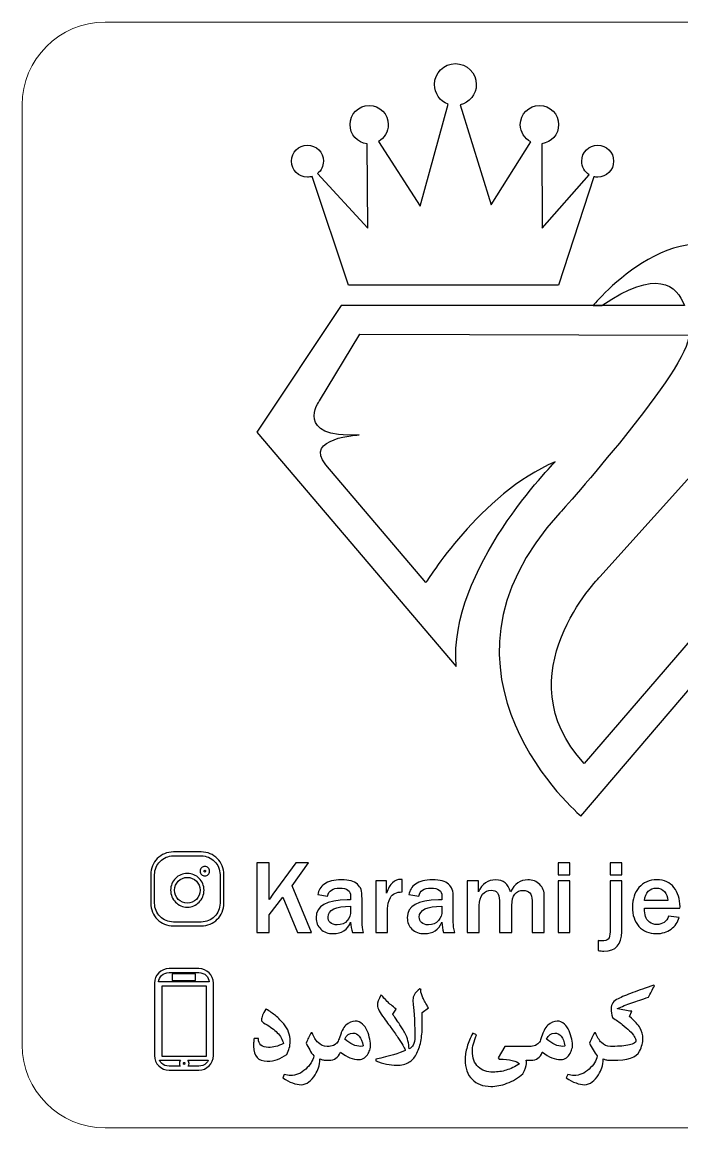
# Model space of a CAD drawing. Header units: millimetres. Extents: x -19.6 to 20.4, y -19.4 to 20.6.
# Drawn here: x -19.61 to 4.26, y -19.37 to 20.63 of the extents above; entities that cross this region are included whole.
import ezdxf

# ---------------------------------------------------------------- set-up
doc = ezdxf.new("R2010")
doc.units = ezdxf.units.MM
doc.header["$MEASUREMENT"] = 0
doc.layers.add('Layer 1', color=7, linetype='Continuous')

msp = doc.modelspace()

# ---------------------------------------------------------------- linework, layer by layer
at = {"layer": 'Layer 1', "color": 250, "lineweight": 18}
msp.add_open_spline([(-16.6135, 20.6308), (-16.6135, 20.6308), (17.3865, 20.6308), (17.3865, 20.6308), (19.0388, 20.6308), (20.3865, 19.2831), (20.3865, 17.6308), (20.3865, 17.6308), (20.3865, -16.3692), (20.3865, -16.3692), (20.3865, -18.0215), (19.0388, -19.3692), (17.3865, -19.3692), (17.3865, -19.3692), (-16.6135, -19.3692), (-16.6135, -19.3692), (-18.2658, -19.3692), (-19.6135, -18.0215), (-19.6135, -16.3692), (-19.6135, -16.3692), (-19.6135, 17.6308), (-19.6135, 17.6308), (-19.6135, 19.2831), (-18.2658, 20.6308), (-16.6135, 20.6308)], degree=3, knots=[0, 0, 0, 0, 0.125, 0.125, 0.125, 0.25, 0.25, 0.25, 0.375, 0.375, 0.375, 0.5, 0.5, 0.5, 0.625, 0.625, 0.625, 0.75, 0.75, 0.75, 0.875, 0.875, 0.875, 1, 1, 1, 1], dxfattribs=at)
at = {"layer": 'Layer 1', "color": 230}
for points, knots in [([(-7.7987, 11.1184), (-7.7987, 11.1184), (-0.1972, 11.1184), (-0.1972, 11.1184), (-0.1972, 11.1184), (1.0786, 15.0383), (1.0786, 15.0383), (1.1224, 15.0277), (1.1682, 15.0219), (1.2153, 15.0219), (1.5343, 15.0219), (1.7932, 15.2804), (1.7932, 15.5998), (1.7932, 15.9188), (1.5343, 16.1775), (1.2153, 16.1775), (0.8961, 16.1775), (0.6372, 15.9188), (0.6372, 15.5998), (0.6372, 15.3929), (0.746, 15.2114), (0.9094, 15.1094), (0.9094, 15.1094), (-0.7878, 13.1729), (-0.7878, 13.1729), (-0.7878, 13.1729), (-0.8088, 16.2337), (-0.8088, 16.2337), (-0.4644, 16.2743), (-0.1972, 16.567), (-0.1972, 16.9222), (-0.1972, 17.3051), (-0.5077, 17.6157), (-0.8907, 17.6157), (-1.2736, 17.6157), (-1.584, 17.3051), (-1.584, 16.9222), (-1.584, 16.6516), (-1.4288, 16.4172), (-1.2026, 16.303), (-1.2026, 16.303), (-2.6368, 14.0203), (-2.6368, 14.0203), (-2.6368, 14.0203), (-3.7637, 17.6348), (-3.7637, 17.6348), (-3.4271, 17.7119), (-3.1762, 18.0134), (-3.1762, 18.3732), (-3.1762, 18.7915), (-3.5152, 19.1308), (-3.9338, 19.1308), (-4.3521, 19.1308), (-4.6914, 18.7915), (-4.6914, 18.3732), (-4.6914, 18.0469), (-4.485, 17.7689), (-4.1958, 17.6622), (-4.1958, 17.6622), (-5.2049, 13.969), (-5.2049, 13.969), (-5.2049, 13.969), (-6.7211, 16.3139), (-6.7211, 16.3139), (-6.5063, 16.4317), (-6.3606, 16.6599), (-6.3606, 16.9222), (-6.3606, 17.3051), (-6.671, 17.6157), (-7.0539, 17.6157), (-7.4369, 17.6157), (-7.7474, 17.3051), (-7.7474, 16.9222), (-7.7474, 16.5637), (-7.4753, 16.2687), (-7.1262, 16.2326), (-7.1262, 16.2326), (-7.1053, 13.1729), (-7.1053, 13.1729), (-7.1053, 13.1729), (-8.918, 15.1561), (-8.918, 15.1561), (-8.7913, 15.2621), (-8.7105, 15.4214), (-8.7105, 15.5998), (-8.7105, 15.9188), (-8.9691, 16.1775), (-9.2883, 16.1775), (-9.6073, 16.1775), (-9.8662, 15.9188), (-9.8662, 15.5998), (-9.8662, 15.2804), (-9.6073, 15.0219), (-9.2883, 15.0219), (-9.2284, 15.0219), (-9.1705, 15.0311), (-9.1162, 15.048), (-9.1162, 15.048), (-7.7987, 11.1184), (-7.7987, 11.1184)], [0, 0, 0, 0, 0.030303, 0.030303, 0.030303, 0.0606061, 0.0606061, 0.0606061, 0.0909091, 0.0909091, 0.0909091, 0.1212121, 0.1212121, 0.1212121, 0.1515152, 0.1515152, 0.1515152, 0.1818182, 0.1818182, 0.1818182, 0.2121212, 0.2121212, 0.2121212, 0.2424242, 0.2424242, 0.2424242, 0.2727273, 0.2727273, 0.2727273, 0.3030303, 0.3030303, 0.3030303, 0.3333333, 0.3333333, 0.3333333, 0.3636364, 0.3636364, 0.3636364, 0.3939394, 0.3939394, 0.3939394, 0.4242424, 0.4242424, 0.4242424, 0.4545455, 0.4545455, 0.4545455, 0.4848485, 0.4848485, 0.4848485, 0.5151515, 0.5151515, 0.5151515, 0.5454545, 0.5454545, 0.5454545, 0.5757576, 0.5757576, 0.5757576, 0.6060606, 0.6060606, 0.6060606, 0.6363636, 0.6363636, 0.6363636, 0.6666667, 0.6666667, 0.6666667, 0.6969697, 0.6969697, 0.6969697, 0.7272727, 0.7272727, 0.7272727, 0.7575758, 0.7575758, 0.7575758, 0.7878788, 0.7878788, 0.7878788, 0.8181818, 0.8181818, 0.8181818, 0.8484848, 0.8484848, 0.8484848, 0.8787879, 0.8787879, 0.8787879, 0.9090909, 0.9090909, 0.9090909, 0.9393939, 0.9393939, 0.9393939, 0.969697, 0.969697, 0.969697, 1, 1, 1, 1]), ([(7.436, 10.3786), (7.436, 10.3786), (9.429, 10.3786), (9.429, 10.3786), (9.429, 10.3786), (12.3449, 5.6576), (12.3449, 5.6576), (12.3449, 5.6576), (0.6115, -8.0888), (0.6115, -8.0888), (0.6115, -8.0888), (-5.498, -2.9515), (-0.152, 2.8807), (-0.152, 2.8807), (4.6216, 8.2001), (4.5037, 9.3086), (4.5037, 9.3086), (-7.3878, 9.3466), (-7.3878, 9.3466), (-7.3878, 9.3466), (-8.8516, 6.9325), (-8.8516, 6.9325), (-8.8516, 6.9325), (-9.8278, 5.5715), (-7.4138, 5.6996), (-7.4138, 5.6996), (-9.4422, 5.5969), (-8.6208, 4.621), (-8.6208, 4.621), (-4.9995, 0.3582), (-4.9995, 0.3582), (-4.9995, 0.3582), (-3.0103, 3.5946), (-0.3255, 4.7237), (-0.3255, 4.7237), (-4.2154, 0.7922), (-3.9012, -2.6736), (-3.9012, -2.6736), (-11.1215, 5.7966), (-11.1215, 5.7966), (-11.1215, 5.7966), (-8.0669, 10.3786), (-8.0669, 10.3786), (-8.0669, 10.3786), (4.352, 10.3786), (4.352, 10.3786), (4.0859, 11.1121), (3.3553, 11.7441), (1.3694, 10.3786), (1.3694, 10.3786), (1.0484, 10.3786), (1.0484, 10.3786), (1.0484, 10.3786), (4.4511, 14.4465), (6.8395, 11.5368), (6.8395, 11.5368), (7.2505, 11.1517), (7.436, 10.3786)], [0, 0, 0, 0, 0.0526316, 0.0526316, 0.0526316, 0.1052632, 0.1052632, 0.1052632, 0.1578947, 0.1578947, 0.1578947, 0.2105263, 0.2105263, 0.2105263, 0.2631579, 0.2631579, 0.2631579, 0.3157895, 0.3157895, 0.3157895, 0.3684211, 0.3684211, 0.3684211, 0.4210526, 0.4210526, 0.4210526, 0.4736842, 0.4736842, 0.4736842, 0.5263158, 0.5263158, 0.5263158, 0.5789474, 0.5789474, 0.5789474, 0.6315789, 0.6315789, 0.6315789, 0.6842105, 0.6842105, 0.6842105, 0.7368421, 0.7368421, 0.7368421, 0.7894737, 0.7894737, 0.7894737, 0.8421053, 0.8421053, 0.8421053, 0.8947368, 0.8947368, 0.8947368, 0.9473684, 0.9473684, 0.9473684, 1, 1, 1, 1]), ([(7.5128, 9.299), (7.4268, 8.2286), (6.8722, 6.773), (5.2216, 4.9294), (5.2216, 4.9294), (1.2921, 0.5634), (1.2921, 0.5634), (1.2921, 0.5634), (-2.2259, -2.9803), (0.7274, -6.1904), (0.7274, -6.1904), (9.6644, 4.1844), (9.6644, 4.1844), (9.6644, 4.1844), (11.3402, 5.4765), (8.6885, 5.6996), (8.6885, 5.6996), (11.359, 5.3657), (10.178, 6.9837), (10.178, 6.9837), (8.7909, 9.295), (8.7909, 9.295), (8.7909, 9.295), (7.5128, 9.299), (7.5128, 9.299)], [0, 0, 0, 0, 0.125, 0.125, 0.125, 0.25, 0.25, 0.25, 0.375, 0.375, 0.375, 0.5, 0.5, 0.5, 0.625, 0.625, 0.625, 0.75, 0.75, 0.75, 0.875, 0.875, 0.875, 1, 1, 1, 1]), ([(-13.1307, -12.0646), (-13.1307, -12.0646), (-14.1391, -12.0646), (-14.1391, -12.0646), (-14.3659, -12.0646), (-14.5716, -11.9724), (-14.7201, -11.8239), (-14.8687, -11.6753), (-14.9609, -11.4696), (-14.9609, -11.2428), (-14.9609, -11.2428), (-14.9609, -10.2073), (-14.9609, -10.2073), (-14.9609, -9.9803), (-14.8688, -9.7747), (-14.7202, -9.6261), (-14.5716, -9.4776), (-14.3659, -9.3855), (-14.1391, -9.3855), (-14.1391, -9.3855), (-13.1307, -9.3855), (-13.1307, -9.3855), (-12.9039, -9.3855), (-12.6983, -9.4775), (-12.5495, -9.6262), (-12.4009, -9.7748), (-12.3089, -9.9803), (-12.3089, -10.2073), (-12.3089, -10.2073), (-12.3089, -11.2428), (-12.3089, -11.2428), (-12.3089, -11.4696), (-12.401, -11.6753), (-12.5496, -11.8239), (-12.6987, -11.9724), (-12.904, -12.0646), (-13.1307, -12.0646)], [0, 0, 0, 0, 0.0833333, 0.0833333, 0.0833333, 0.1666667, 0.1666667, 0.1666667, 0.25, 0.25, 0.25, 0.3333333, 0.3333333, 0.3333333, 0.4166667, 0.4166667, 0.4166667, 0.5, 0.5, 0.5, 0.5833333, 0.5833333, 0.5833333, 0.6666667, 0.6666667, 0.6666667, 0.75, 0.75, 0.75, 0.8333333, 0.8333333, 0.8333333, 0.9166667, 0.9166667, 0.9166667, 1, 1, 1, 1]), ([(-14.1391, -11.9219), (-14.1391, -11.9219), (-13.1307, -11.9219), (-13.1307, -11.9219), (-12.9432, -11.9219), (-12.7733, -11.8459), (-12.6504, -11.7231), (-12.5277, -11.6001), (-12.4516, -11.4302), (-12.4516, -11.2428), (-12.4516, -11.2428), (-12.4516, -10.2073), (-12.4516, -10.2073), (-12.4516, -10.0198), (-12.5277, -9.8499), (-12.6505, -9.7272), (-12.7734, -9.6042), (-12.9433, -9.5282), (-13.1307, -9.5282), (-13.1307, -9.5282), (-14.1391, -9.5282), (-14.1391, -9.5282), (-14.3266, -9.5282), (-14.4965, -9.6043), (-14.6193, -9.7271), (-14.7421, -9.8499), (-14.8182, -10.0198), (-14.8182, -10.2073), (-14.8182, -10.2073), (-14.8182, -11.2428), (-14.8182, -11.2428), (-14.8182, -11.4302), (-14.7421, -11.6001), (-14.6192, -11.7229), (-14.4963, -11.8458), (-14.3265, -11.9219), (-14.1391, -11.9219)], [0, 0, 0, 0, 0.0833333, 0.0833333, 0.0833333, 0.1666667, 0.1666667, 0.1666667, 0.25, 0.25, 0.25, 0.3333333, 0.3333333, 0.3333333, 0.4166667, 0.4166667, 0.4166667, 0.5, 0.5, 0.5, 0.5833333, 0.5833333, 0.5833333, 0.6666667, 0.6666667, 0.6666667, 0.75, 0.75, 0.75, 0.8333333, 0.8333333, 0.8333333, 0.9166667, 0.9166667, 0.9166667, 1, 1, 1, 1]), ([(-12.8268, -10.0827), (-12.8268, -10.1303), (-12.846, -10.1738), (-12.8772, -10.2053), (-12.9086, -10.2371), (-12.952, -10.2568), (-12.9997, -10.2568), (-13.0475, -10.2568), (-13.091, -10.237), (-13.1223, -10.2053), (-13.1534, -10.1738), (-13.1726, -10.1303), (-13.1726, -10.0827), (-13.1726, -10.0352), (-13.1532, -9.9917), (-13.122, -9.9602), (-13.0907, -9.9286), (-13.0474, -9.909), (-12.9997, -9.909), (-12.9521, -9.909), (-12.9087, -9.9286), (-12.8774, -9.9602), (-12.8463, -9.9917), (-12.8268, -10.0352), (-12.8268, -10.0827)], [0, 0, 0, 0, 0.125, 0.125, 0.125, 0.25, 0.25, 0.25, 0.375, 0.375, 0.375, 0.5, 0.5, 0.5, 0.625, 0.625, 0.625, 0.75, 0.75, 0.75, 0.875, 0.875, 0.875, 1, 1, 1, 1]), ([(-9.1379, -12.3039), (-9.1379, -12.3039), (-9.647, -12.3039), (-9.647, -12.3039), (-9.647, -12.3039), (-10.1798, -11.0182), (-10.1798, -11.0182), (-10.1798, -11.0182), (-10.6685, -11.6658), (-10.6685, -11.6658), (-10.6685, -11.6658), (-10.6685, -12.3039), (-10.6685, -12.3039), (-10.6685, -12.3039), (-11.1239, -12.3039), (-11.1239, -12.3039), (-11.1239, -12.3039), (-11.1239, -9.7786), (-11.1239, -9.7786), (-11.1239, -9.7786), (-10.6685, -9.7786), (-10.6685, -9.7786), (-10.6685, -9.7786), (-10.6685, -11.1051), (-10.6685, -11.1051), (-10.6105, -11.0149), (-10.5686, -10.9526), (-10.5428, -10.9183), (-10.5428, -10.9183), (-9.704, -9.7786), (-9.704, -9.7786), (-9.704, -9.7786), (-9.2442, -9.7786), (-9.2442, -9.7786), (-9.2442, -9.7786), (-9.8436, -10.6089), (-9.8436, -10.6089), (-9.8436, -10.6089), (-9.1379, -12.3039), (-9.1379, -12.3039)], [0, 0, 0, 0, 0.0769231, 0.0769231, 0.0769231, 0.1538462, 0.1538462, 0.1538462, 0.2307692, 0.2307692, 0.2307692, 0.3076923, 0.3076923, 0.3076923, 0.3846154, 0.3846154, 0.3846154, 0.4615385, 0.4615385, 0.4615385, 0.5384615, 0.5384615, 0.5384615, 0.6153846, 0.6153846, 0.6153846, 0.6923077, 0.6923077, 0.6923077, 0.7692308, 0.7692308, 0.7692308, 0.8461538, 0.8461538, 0.8461538, 0.9230769, 0.9230769, 0.9230769, 1, 1, 1, 1]), ([(0.2111, -10.2168), (0.2111, -10.2168), (-0.211, -10.2168), (-0.211, -10.2168), (-0.211, -10.2168), (-0.211, -9.7786), (-0.211, -9.7786), (-0.211, -9.7786), (0.2111, -9.7786), (0.2111, -9.7786), (0.2111, -9.7786), (0.2111, -10.2168), (0.2111, -10.2168)], [0, 0, 0, 0, 0.25, 0.25, 0.25, 0.5, 0.5, 0.5, 0.75, 0.75, 0.75, 1, 1, 1, 1]), ([(2.0855, -10.2168), (2.0855, -10.2168), (1.6633, -10.2168), (1.6633, -10.2168), (1.6633, -10.2168), (1.6633, -9.7786), (1.6633, -9.7786), (1.6633, -9.7786), (2.0855, -9.7786), (2.0855, -9.7786), (2.0855, -9.7786), (2.0855, -10.2168), (2.0855, -10.2168)], [0, 0, 0, 0, 0.25, 0.25, 0.25, 0.5, 0.5, 0.5, 0.75, 0.75, 0.75, 1, 1, 1, 1]), ([(-13.03, -10.7735), (-13.03, -10.9416), (-13.0976, -11.094), (-13.2067, -11.2045), (-13.3164, -11.3153), (-13.4676, -11.3838), (-13.6343, -11.3838), (-13.801, -11.3838), (-13.9521, -11.3153), (-14.0617, -11.2047), (-14.1711, -11.094), (-14.2387, -10.9415), (-14.2387, -10.7735), (-14.2387, -10.6053), (-14.1709, -10.4529), (-14.0617, -10.3425), (-13.9524, -10.232), (-13.8011, -10.1635), (-13.6343, -10.1635), (-13.4676, -10.1635), (-13.3163, -10.2318), (-13.2069, -10.3424), (-13.0976, -10.4528), (-13.03, -10.6053), (-13.03, -10.7735)], [0, 0, 0, 0, 0.125, 0.125, 0.125, 0.25, 0.25, 0.25, 0.375, 0.375, 0.375, 0.5, 0.5, 0.5, 0.625, 0.625, 0.625, 0.75, 0.75, 0.75, 0.875, 0.875, 0.875, 1, 1, 1, 1]), ([(-13.308, -11.1046), (-13.2243, -11.02), (-13.1726, -10.9029), (-13.1726, -10.7735), (-13.1726, -10.6441), (-13.2244, -10.527), (-13.3079, -10.4427), (-13.3913, -10.3584), (-13.5069, -10.3061), (-13.6343, -10.3061), (-13.7617, -10.3061), (-13.8773, -10.3584), (-13.9608, -10.4428), (-14.0443, -10.5271), (-14.096, -10.6442), (-14.096, -10.7735), (-14.096, -10.9029), (-14.0442, -11.02), (-13.9607, -11.1044), (-13.8772, -11.1889), (-13.7617, -11.2412), (-13.6343, -11.2412), (-13.5069, -11.2412), (-13.3914, -11.1889), (-13.308, -11.1046)], [0, 0, 0, 0, 0.125, 0.125, 0.125, 0.25, 0.25, 0.25, 0.375, 0.375, 0.375, 0.5, 0.5, 0.5, 0.625, 0.625, 0.625, 0.75, 0.75, 0.75, 0.875, 0.875, 0.875, 1, 1, 1, 1]), ([(-12.9785, -10.1054), (-12.9729, -10.0997), (-12.9695, -10.0917), (-12.9695, -10.0827), (-12.9695, -10.0739), (-12.973, -10.0659), (-12.9784, -10.0605), (-12.9837, -10.0552), (-12.9914, -10.0517), (-12.9997, -10.0517), (-13.008, -10.0517), (-13.0157, -10.0551), (-13.0211, -10.0605), (-13.0264, -10.0659), (-13.03, -10.0739), (-13.03, -10.0827), (-13.03, -10.0917), (-13.0265, -10.0997), (-13.0211, -10.1052), (-13.0156, -10.1108), (-13.008, -10.1141), (-12.9997, -10.1141), (-12.9914, -10.1141), (-12.9838, -10.1107), (-12.9785, -10.1054)], [0, 0, 0, 0, 0.125, 0.125, 0.125, 0.25, 0.25, 0.25, 0.375, 0.375, 0.375, 0.5, 0.5, 0.5, 0.625, 0.625, 0.625, 0.75, 0.75, 0.75, 0.875, 0.875, 0.875, 1, 1, 1, 1]), ([(-7.2579, -12.3039), (-7.2579, -12.3039), (-7.6596, -12.3039), (-7.6596, -12.3039), (-7.695, -12.1911), (-7.7166, -12.0655), (-7.7241, -11.9268), (-7.8368, -12.204), (-8.0474, -12.3426), (-8.3567, -12.3426), (-8.5426, -12.3426), (-8.6929, -12.2877), (-8.8057, -12.1793), (-8.9185, -12.0698), (-8.9743, -11.9322), (-8.9743, -11.7668), (-8.9743, -11.3382), (-8.5973, -11.1234), (-7.8444, -11.1234), (-7.8143, -11.1234), (-7.7745, -11.1244), (-7.7241, -11.1256), (-7.7241, -11.1256), (-7.7241, -10.9848), (-7.7241, -10.9848), (-7.7241, -10.7904), (-7.8562, -10.6937), (-8.1194, -10.6937), (-8.376, -10.6937), (-8.5221, -10.7904), (-8.5565, -10.9848), (-8.5565, -10.9848), (-8.9153, -10.9311), (-8.9153, -10.9311), (-8.8959, -10.7754), (-8.8164, -10.6476), (-8.6757, -10.5477), (-8.535, -10.4467), (-8.331, -10.3962), (-8.0645, -10.3962), (-7.9195, -10.3962), (-7.8025, -10.4081), (-7.7111, -10.4327), (-7.6198, -10.4563), (-7.5425, -10.4972), (-7.4802, -10.5541), (-7.4169, -10.6111), (-7.3738, -10.6734), (-7.3492, -10.7411), (-7.3244, -10.8087), (-7.3126, -10.9226), (-7.3126, -11.0826), (-7.3126, -11.0826), (-7.3126, -11.9268), (-7.3126, -11.9268), (-7.3126, -12.0482), (-7.2944, -12.1739), (-7.2579, -12.3039)], [0, 0, 0, 0, 0.0526316, 0.0526316, 0.0526316, 0.1052632, 0.1052632, 0.1052632, 0.1578947, 0.1578947, 0.1578947, 0.2105263, 0.2105263, 0.2105263, 0.2631579, 0.2631579, 0.2631579, 0.3157895, 0.3157895, 0.3157895, 0.3684211, 0.3684211, 0.3684211, 0.4210526, 0.4210526, 0.4210526, 0.4736842, 0.4736842, 0.4736842, 0.5263158, 0.5263158, 0.5263158, 0.5789474, 0.5789474, 0.5789474, 0.6315789, 0.6315789, 0.6315789, 0.6842105, 0.6842105, 0.6842105, 0.7368421, 0.7368421, 0.7368421, 0.7894737, 0.7894737, 0.7894737, 0.8421053, 0.8421053, 0.8421053, 0.8947368, 0.8947368, 0.8947368, 0.9473684, 0.9473684, 0.9473684, 1, 1, 1, 1]), ([(-6.3875, -12.3039), (-6.3875, -12.3039), (-6.8097, -12.3039), (-6.8097, -12.3039), (-6.8097, -12.3039), (-6.8097, -10.4349), (-6.8097, -10.4349), (-6.8097, -10.4349), (-6.4284, -10.4349), (-6.4284, -10.4349), (-6.4284, -10.4349), (-6.4284, -10.8807), (-6.4284, -10.8807), (-6.3736, -10.7067), (-6.2995, -10.5799), (-6.205, -10.5004), (-6.1094, -10.4199), (-6.0127, -10.3801), (-5.9128, -10.3801), (-5.8988, -10.3801), (-5.8805, -10.3801), (-5.8569, -10.3812), (-5.8569, -10.3812), (-5.8569, -10.8345), (-5.8569, -10.8345), (-6.0718, -10.8345), (-6.2136, -10.9032), (-6.2834, -11.0407), (-6.3532, -11.1771), (-6.3875, -11.3103), (-6.3875, -11.4381), (-6.3875, -11.4381), (-6.3875, -12.3039), (-6.3875, -12.3039)], [0, 0, 0, 0, 0.0909091, 0.0909091, 0.0909091, 0.1818182, 0.1818182, 0.1818182, 0.2727273, 0.2727273, 0.2727273, 0.3636364, 0.3636364, 0.3636364, 0.4545455, 0.4545455, 0.4545455, 0.5454545, 0.5454545, 0.5454545, 0.6363636, 0.6363636, 0.6363636, 0.7272727, 0.7272727, 0.7272727, 0.8181818, 0.8181818, 0.8181818, 0.9090909, 0.9090909, 0.9090909, 1, 1, 1, 1]), ([(-3.9565, -12.3039), (-3.9565, -12.3039), (-4.3583, -12.3039), (-4.3583, -12.3039), (-4.3937, -12.1911), (-4.4152, -12.0655), (-4.4227, -11.9268), (-4.5355, -12.204), (-4.7461, -12.3426), (-5.0554, -12.3426), (-5.2412, -12.3426), (-5.3916, -12.2877), (-5.5044, -12.1793), (-5.6172, -12.0698), (-5.673, -11.9322), (-5.673, -11.7668), (-5.673, -11.3382), (-5.296, -11.1234), (-4.543, -11.1234), (-4.5129, -11.1234), (-4.4732, -11.1244), (-4.4227, -11.1256), (-4.4227, -11.1256), (-4.4227, -10.9848), (-4.4227, -10.9848), (-4.4227, -10.7904), (-4.5548, -10.6937), (-4.818, -10.6937), (-5.0747, -10.6937), (-5.2208, -10.7904), (-5.2551, -10.9848), (-5.2551, -10.9848), (-5.614, -10.9311), (-5.614, -10.9311), (-5.5946, -10.7754), (-5.5151, -10.6476), (-5.3744, -10.5477), (-5.2337, -10.4467), (-5.0296, -10.3962), (-4.7632, -10.3962), (-4.6182, -10.3962), (-4.5011, -10.4081), (-4.4098, -10.4327), (-4.3185, -10.4563), (-4.2412, -10.4972), (-4.1789, -10.5541), (-4.1155, -10.6111), (-4.0725, -10.6734), (-4.0479, -10.7411), (-4.0231, -10.8087), (-4.0113, -10.9226), (-4.0113, -11.0826), (-4.0113, -11.0826), (-4.0113, -11.9268), (-4.0113, -11.9268), (-4.0113, -12.0482), (-3.9931, -12.1739), (-3.9565, -12.3039)], [0, 0, 0, 0, 0.0526316, 0.0526316, 0.0526316, 0.1052632, 0.1052632, 0.1052632, 0.1578947, 0.1578947, 0.1578947, 0.2105263, 0.2105263, 0.2105263, 0.2631579, 0.2631579, 0.2631579, 0.3157895, 0.3157895, 0.3157895, 0.3684211, 0.3684211, 0.3684211, 0.4210526, 0.4210526, 0.4210526, 0.4736842, 0.4736842, 0.4736842, 0.5263158, 0.5263158, 0.5263158, 0.5789474, 0.5789474, 0.5789474, 0.6315789, 0.6315789, 0.6315789, 0.6842105, 0.6842105, 0.6842105, 0.7368421, 0.7368421, 0.7368421, 0.7894737, 0.7894737, 0.7894737, 0.8421053, 0.8421053, 0.8421053, 0.8947368, 0.8947368, 0.8947368, 0.9473684, 0.9473684, 0.9473684, 1, 1, 1, 1]), ([(-0.7159, -12.3039), (-0.7159, -12.3039), (-1.1584, -12.3039), (-1.1584, -12.3039), (-1.1584, -12.3039), (-1.1584, -11.1406), (-1.1584, -11.1406), (-1.1584, -10.8989), (-1.2658, -10.7775), (-1.4806, -10.7775), (-1.6053, -10.7775), (-1.7052, -10.8237), (-1.7793, -10.915), (-1.8534, -11.0064), (-1.891, -11.1417), (-1.891, -11.3232), (-1.891, -11.3232), (-1.891, -12.3039), (-1.891, -12.3039), (-1.891, -12.3039), (-2.3389, -12.3039), (-2.3389, -12.3039), (-2.3389, -12.3039), (-2.3389, -11.1406), (-2.3389, -11.1406), (-2.3389, -10.8947), (-2.4399, -10.7722), (-2.6407, -10.7722), (-2.7621, -10.7722), (-2.8652, -10.8216), (-2.949, -10.9204), (-3.0317, -11.0182), (-3.0736, -11.1524), (-3.0736, -11.3232), (-3.0736, -11.3232), (-3.0736, -12.3039), (-3.0736, -12.3039), (-3.0736, -12.3039), (-3.5086, -12.3039), (-3.5086, -12.3039), (-3.5086, -12.3039), (-3.5086, -10.4349), (-3.5086, -10.4349), (-3.5086, -10.4349), (-3.0994, -10.4349), (-3.0994, -10.4349), (-3.0994, -10.4349), (-3.0994, -10.8334), (-3.0994, -10.8334), (-2.9662, -10.5423), (-2.7589, -10.3962), (-2.4763, -10.3962), (-2.2004, -10.3962), (-2.022, -10.5423), (-1.9393, -10.8334), (-1.7889, -10.5423), (-1.5816, -10.3962), (-1.3163, -10.3962), (-1.1358, -10.3962), (-0.9909, -10.4521), (-0.8813, -10.5649), (-0.7706, -10.6776), (-0.7159, -10.8162), (-0.7159, -10.9827), (-0.7159, -10.9827), (-0.7159, -12.3039), (-0.7159, -12.3039)], [0, 0, 0, 0, 0.0454545, 0.0454545, 0.0454545, 0.0909091, 0.0909091, 0.0909091, 0.1363636, 0.1363636, 0.1363636, 0.1818182, 0.1818182, 0.1818182, 0.2272727, 0.2272727, 0.2272727, 0.2727273, 0.2727273, 0.2727273, 0.3181818, 0.3181818, 0.3181818, 0.3636364, 0.3636364, 0.3636364, 0.4090909, 0.4090909, 0.4090909, 0.4545455, 0.4545455, 0.4545455, 0.5, 0.5, 0.5, 0.5454545, 0.5454545, 0.5454545, 0.5909091, 0.5909091, 0.5909091, 0.6363636, 0.6363636, 0.6363636, 0.6818182, 0.6818182, 0.6818182, 0.7272727, 0.7272727, 0.7272727, 0.7727273, 0.7727273, 0.7727273, 0.8181818, 0.8181818, 0.8181818, 0.8636364, 0.8636364, 0.8636364, 0.9090909, 0.9090909, 0.9090909, 0.9545455, 0.9545455, 0.9545455, 1, 1, 1, 1]), ([(3.7804, -11.7077), (3.7804, -11.7077), (4.1618, -11.7604), (4.1618, -11.7604), (4.1124, -11.929), (4.0157, -12.0686), (3.8728, -12.1782), (3.73, -12.2877), (3.5506, -12.3426), (3.3347, -12.3426), (3.0758, -12.3426), (2.8664, -12.2555), (2.7085, -12.0816), (2.5506, -11.9075), (2.4722, -11.6723), (2.4722, -11.3748), (2.4722, -11.0923), (2.5516, -10.8591), (2.7106, -10.6744), (2.8696, -10.4886), (3.0855, -10.3962), (3.3583, -10.3962), (3.6247, -10.3962), (3.831, -10.4876), (3.9759, -10.6701), (4.122, -10.8528), (4.195, -11.0869), (4.195, -11.3737), (4.195, -11.3737), (4.1929, -11.421), (4.1929, -11.421), (4.1929, -11.421), (2.9104, -11.421), (2.9104, -11.421), (2.9104, -11.5488), (2.9222, -11.6508), (2.9459, -11.727), (2.9705, -11.8033), (3.0178, -11.87), (3.0898, -11.9268), (3.1617, -11.9838), (3.2509, -12.0118), (3.3583, -12.0118), (3.5667, -12.0118), (3.7074, -11.9107), (3.7804, -11.7077)], [0, 0, 0, 0, 0.0666667, 0.0666667, 0.0666667, 0.1333333, 0.1333333, 0.1333333, 0.2, 0.2, 0.2, 0.2666667, 0.2666667, 0.2666667, 0.3333333, 0.3333333, 0.3333333, 0.4, 0.4, 0.4, 0.4666667, 0.4666667, 0.4666667, 0.5333333, 0.5333333, 0.5333333, 0.6, 0.6, 0.6, 0.6666667, 0.6666667, 0.6666667, 0.7333333, 0.7333333, 0.7333333, 0.8, 0.8, 0.8, 0.8666667, 0.8666667, 0.8666667, 0.9333333, 0.9333333, 0.9333333, 1, 1, 1, 1]), ([(0.2111, -12.3039), (0.2111, -12.3039), (-0.211, -12.3039), (-0.211, -12.3039), (-0.211, -12.3039), (-0.211, -10.4349), (-0.211, -10.4349), (-0.211, -10.4349), (0.2111, -10.4349), (0.2111, -10.4349), (0.2111, -10.4349), (0.2111, -12.3039), (0.2111, -12.3039)], [0, 0, 0, 0, 0.25, 0.25, 0.25, 0.5, 0.5, 0.5, 0.75, 0.75, 0.75, 1, 1, 1, 1]), ([(2.0855, -10.4349), (2.0855, -10.4349), (2.0855, -12.2738), (2.0855, -12.2738), (2.0855, -12.7411), (1.8717, -12.9741), (1.4432, -12.9741), (1.3776, -12.9741), (1.3057, -12.9666), (1.2272, -12.9516), (1.2272, -12.9516), (1.2272, -12.5939), (1.2272, -12.5939), (1.2799, -12.6004), (1.325, -12.6036), (1.3615, -12.6036), (1.4786, -12.6036), (1.558, -12.581), (1.5999, -12.5369), (1.6418, -12.4929), (1.6633, -12.4049), (1.6633, -12.2738), (1.6633, -12.2738), (1.6633, -10.4349), (1.6633, -10.4349), (1.6633, -10.4349), (2.0855, -10.4349), (2.0855, -10.4349)], [0, 0, 0, 0, 0.1111111, 0.1111111, 0.1111111, 0.2222222, 0.2222222, 0.2222222, 0.3333333, 0.3333333, 0.3333333, 0.4444444, 0.4444444, 0.4444444, 0.5555556, 0.5555556, 0.5555556, 0.6666667, 0.6666667, 0.6666667, 0.7777778, 0.7777778, 0.7777778, 0.8888889, 0.8888889, 0.8888889, 1, 1, 1, 1]), ([(3.7547, -11.1492), (3.7536, -11.0149), (3.7128, -10.9053), (3.6333, -10.8205), (3.5538, -10.7356), (3.455, -10.6927), (3.3379, -10.6927), (3.2219, -10.6927), (3.1253, -10.7324), (3.0468, -10.8119), (2.9695, -10.8914), (2.9243, -11.0042), (2.9104, -11.1492), (2.9104, -11.1492), (3.7547, -11.1492), (3.7547, -11.1492)], [0, 0, 0, 0, 0.2, 0.2, 0.2, 0.4, 0.4, 0.4, 0.6, 0.6, 0.6, 0.8, 0.8, 0.8, 1, 1, 1, 1]), ([(-7.7241, -11.3533), (-8.2686, -11.3533), (-8.5414, -11.4833), (-8.5414, -11.7432), (-8.5414, -11.8216), (-8.5146, -11.8882), (-8.4598, -11.943), (-8.405, -11.9978), (-8.3213, -12.0246), (-8.2106, -12.0246), (-8.0506, -12.0246), (-7.9292, -11.9741), (-7.8476, -11.8721), (-7.7648, -11.7701), (-7.7241, -11.6551), (-7.7241, -11.5252), (-7.7241, -11.5252), (-7.7241, -11.3533), (-7.7241, -11.3533)], [0, 0, 0, 0, 0.1666667, 0.1666667, 0.1666667, 0.3333333, 0.3333333, 0.3333333, 0.5, 0.5, 0.5, 0.6666667, 0.6666667, 0.6666667, 0.8333333, 0.8333333, 0.8333333, 1, 1, 1, 1]), ([(-4.4227, -11.3533), (-4.9673, -11.3533), (-5.2401, -11.4833), (-5.2401, -11.7432), (-5.2401, -11.8216), (-5.2132, -11.8882), (-5.1585, -11.943), (-5.1037, -11.9978), (-5.0199, -12.0246), (-4.9093, -12.0246), (-4.7493, -12.0246), (-4.6279, -11.9741), (-4.5463, -11.8721), (-4.4635, -11.7701), (-4.4227, -11.6551), (-4.4227, -11.5252), (-4.4227, -11.5252), (-4.4227, -11.3533), (-4.4227, -11.3533)], [0, 0, 0, 0, 0.1666667, 0.1666667, 0.1666667, 0.3333333, 0.3333333, 0.3333333, 0.5, 0.5, 0.5, 0.6666667, 0.6666667, 0.6666667, 0.8333333, 0.8333333, 0.8333333, 1, 1, 1, 1]), ([(-13.2209, -17.281), (-13.2209, -17.281), (-14.297, -17.281), (-14.297, -17.281), (-14.4427, -17.281), (-14.5749, -17.2218), (-14.6706, -17.1261), (-14.7663, -17.0307), (-14.8255, -16.8984), (-14.8255, -16.7525), (-14.8255, -16.7525), (-14.8255, -14.1343), (-14.8255, -14.1343), (-14.8255, -13.9885), (-14.7663, -13.8563), (-14.6707, -13.7607), (-14.5751, -13.6647), (-14.443, -13.6055), (-14.297, -13.6055), (-14.297, -13.6055), (-13.2209, -13.6055), (-13.2209, -13.6055), (-13.0749, -13.6055), (-12.9429, -13.6647), (-12.8472, -13.7603), (-12.7516, -13.8563), (-12.6925, -13.9885), (-12.6925, -14.1343), (-12.6925, -14.1343), (-12.6925, -16.7525), (-12.6925, -16.7525), (-12.6925, -16.8984), (-12.7516, -17.0307), (-12.8472, -17.1263), (-12.9431, -17.2218), (-13.0753, -17.281), (-13.2209, -17.281)], [0, 0, 0, 0, 0.0833333, 0.0833333, 0.0833333, 0.1666667, 0.1666667, 0.1666667, 0.25, 0.25, 0.25, 0.3333333, 0.3333333, 0.3333333, 0.4166667, 0.4166667, 0.4166667, 0.5, 0.5, 0.5, 0.5833333, 0.5833333, 0.5833333, 0.6666667, 0.6666667, 0.6666667, 0.75, 0.75, 0.75, 0.8333333, 0.8333333, 0.8333333, 0.9166667, 0.9166667, 0.9166667, 1, 1, 1, 1]), ([(-14.5699, -13.8612), (-14.6289, -13.9202), (-14.6689, -13.9987), (-14.6798, -14.0861), (-14.6798, -14.0861), (-12.8382, -14.0861), (-12.8382, -14.0861), (-12.849, -13.9987), (-12.8891, -13.9202), (-12.948, -13.8611), (-13.018, -13.7915), (-13.1145, -13.7482), (-13.2209, -13.7482), (-13.2209, -13.7482), (-14.297, -13.7482), (-14.297, -13.7482), (-14.4035, -13.7482), (-14.5, -13.7915), (-14.5699, -13.8612)], [0, 0, 0, 0, 0.1666667, 0.1666667, 0.1666667, 0.3333333, 0.3333333, 0.3333333, 0.5, 0.5, 0.5, 0.6666667, 0.6666667, 0.6666667, 0.8333333, 0.8333333, 0.8333333, 1, 1, 1, 1]), ([(-13.4052, -14.0385), (-13.4052, -14.0385), (-14.1842, -14.0385), (-14.1842, -14.0385), (-14.1842, -14.0385), (-14.1842, -13.7977), (-14.1842, -13.7977), (-14.1842, -13.7977), (-13.3339, -13.7977), (-13.3339, -13.7977), (-13.3339, -13.7977), (-13.3339, -14.0385), (-13.3339, -14.0385), (-13.3339, -14.0385), (-13.4052, -14.0385), (-13.4052, -14.0385)], [0, 0, 0, 0, 0.2, 0.2, 0.2, 0.4, 0.4, 0.4, 0.6, 0.6, 0.6, 0.8, 0.8, 0.8, 1, 1, 1, 1]), ([(-14.5411, -16.7829), (-14.5411, -16.7829), (-12.9556, -16.7829), (-12.9556, -16.7829), (-12.9556, -16.7829), (-12.9556, -14.2288), (-12.9556, -14.2288), (-12.9556, -14.2288), (-14.5411, -14.2288), (-14.5411, -14.2288), (-14.5411, -14.2288), (-14.5411, -16.7829), (-14.5411, -16.7829)], [0, 0, 0, 0, 0.25, 0.25, 0.25, 0.5, 0.5, 0.5, 0.75, 0.75, 0.75, 1, 1, 1, 1]), ([(-6.1984, -15.2616), (-6.1766, -15.2937), (-6.1533, -15.3286), (-6.1285, -15.365), (-6.1285, -15.365), (-6.0557, -15.4727), (-6.0557, -15.4727), (-6.0557, -15.4742), (-6.0528, -15.4771), (-6.047, -15.4829), (-6.047, -15.4829), (-6.0019, -15.5499), (-6.0019, -15.5499), (-5.98, -15.5819), (-5.9626, -15.6111), (-5.948, -15.6358), (-5.9072, -15.694), (-5.8738, -15.745), (-5.8475, -15.7887), (-5.8141, -15.8425), (-5.7849, -15.8906), (-5.7616, -15.9343), (-5.6612, -16.1221), (-5.6117, -16.3157), (-5.6117, -16.5152), (-5.5433, -16.4759), (-5.4923, -16.4278), (-5.4603, -16.3725), (-5.4224, -16.3012), (-5.4035, -16.1992), (-5.4035, -16.0697), (-5.4035, -15.9547), (-5.4049, -15.8455), (-5.4064, -15.745), (-5.4079, -15.6533), (-5.4093, -15.5674), (-5.4137, -15.4873), (-5.4166, -15.416), (-5.421, -15.3475), (-5.4253, -15.2835), (-5.4253, -15.2835), (-5.4355, -15.1262), (-5.4355, -15.1262), (-5.4355, -15.1262), (-5.4603, -14.9049), (-5.4603, -14.9049), (-5.4675, -14.8394), (-5.4705, -14.7855), (-5.4705, -14.7419), (-5.4705, -14.6691), (-5.453, -14.6036), (-5.418, -14.5439), (-5.3802, -14.4783), (-5.3132, -14.4099), (-5.2171, -14.3357), (-5.2171, -14.3357), (-5.1749, -14.3633), (-5.1749, -14.3633), (-5.1778, -14.3706), (-5.1807, -14.3779), (-5.1822, -14.3866), (-5.1836, -14.3968), (-5.1851, -14.4085), (-5.1851, -14.4216), (-5.1851, -14.4725), (-5.1589, -14.5541), (-5.1079, -14.6647), (-5.0628, -14.7593), (-4.9958, -14.8816), (-4.907, -15.0287), (-4.907, -15.0287), (-5.1341, -15.1961), (-5.1341, -15.1961), (-5.1341, -15.1961), (-5.1341, -15.6722), (-5.1341, -15.6722), (-5.1341, -15.8848), (-5.1516, -16.0755), (-5.1851, -16.2444), (-5.2215, -16.4249), (-5.2783, -16.5822), (-5.3525, -16.7161), (-5.4239, -16.8428), (-5.5112, -16.9374), (-5.6131, -16.9971), (-5.7311, -17.067), (-5.881, -17.1019), (-6.063, -17.1019), (-6.3018, -17.1019), (-6.5508, -17.051), (-6.8099, -16.9491), (-6.8099, -16.9491), (-6.8099, -16.8864), (-6.8099, -16.8864), (-6.3164, -16.7758), (-5.9626, -16.671), (-5.7471, -16.5734), (-5.7573, -16.5094), (-5.8301, -16.3754), (-5.9669, -16.1701), (-6.031, -16.0726), (-6.1111, -15.959), (-6.2057, -15.8265), (-6.2931, -15.7057), (-6.3964, -15.5659), (-6.5144, -15.4043), (-6.5959, -15.2922), (-6.6556, -15.2049), (-6.692, -15.1393), (-6.7357, -15.0563), (-6.7575, -14.9865), (-6.7575, -14.9282), (-6.7575, -14.8336), (-6.7153, -14.7157), (-6.6294, -14.5715), (-6.6294, -14.5715), (-6.5973, -14.5744), (-6.5973, -14.5744), (-6.561, -14.6312), (-6.4954, -14.704), (-6.4037, -14.7928), (-6.3222, -14.8714), (-6.213, -14.9661), (-6.0776, -15.0753), (-6.0776, -15.0753), (-6.1984, -15.2616), (-6.1984, -15.2616)], [0, 0, 0, 0, 0.0238095, 0.0238095, 0.0238095, 0.047619, 0.047619, 0.047619, 0.0714286, 0.0714286, 0.0714286, 0.0952381, 0.0952381, 0.0952381, 0.1190476, 0.1190476, 0.1190476, 0.1428571, 0.1428571, 0.1428571, 0.1666667, 0.1666667, 0.1666667, 0.1904762, 0.1904762, 0.1904762, 0.2142857, 0.2142857, 0.2142857, 0.2380952, 0.2380952, 0.2380952, 0.2619048, 0.2619048, 0.2619048, 0.2857143, 0.2857143, 0.2857143, 0.3095238, 0.3095238, 0.3095238, 0.3333333, 0.3333333, 0.3333333, 0.3571429, 0.3571429, 0.3571429, 0.3809524, 0.3809524, 0.3809524, 0.4047619, 0.4047619, 0.4047619, 0.4285714, 0.4285714, 0.4285714, 0.452381, 0.452381, 0.452381, 0.4761905, 0.4761905, 0.4761905, 0.5, 0.5, 0.5, 0.5238095, 0.5238095, 0.5238095, 0.547619, 0.547619, 0.547619, 0.5714286, 0.5714286, 0.5714286, 0.5952381, 0.5952381, 0.5952381, 0.6190476, 0.6190476, 0.6190476, 0.6428571, 0.6428571, 0.6428571, 0.6666667, 0.6666667, 0.6666667, 0.6904762, 0.6904762, 0.6904762, 0.7142857, 0.7142857, 0.7142857, 0.7380952, 0.7380952, 0.7380952, 0.7619048, 0.7619048, 0.7619048, 0.7857143, 0.7857143, 0.7857143, 0.8095238, 0.8095238, 0.8095238, 0.8333333, 0.8333333, 0.8333333, 0.8571429, 0.8571429, 0.8571429, 0.8809524, 0.8809524, 0.8809524, 0.9047619, 0.9047619, 0.9047619, 0.9285714, 0.9285714, 0.9285714, 0.952381, 0.952381, 0.952381, 0.9761905, 0.9761905, 0.9761905, 1, 1, 1, 1]), ([(1.716, -16.9243), (1.716, -16.9243), (1.7134, -16.9243), (1.7134, -16.9243), (1.7134, -16.9243), (1.6738, -16.9243), (1.6738, -16.9243), (1.6257, -16.9243), (1.5791, -16.9199), (1.5326, -16.9097), (1.4991, -16.9025), (1.4598, -16.8923), (1.4132, -16.8763), (1.4132, -16.9942), (1.3972, -17.1019), (1.3651, -17.2024), (1.3404, -17.2781), (1.3011, -17.3582), (1.2501, -17.4441), (1.1759, -17.5591), (1.1001, -17.6464), (1.0215, -17.7061), (0.9342, -17.7731), (0.841, -17.8066), (0.7434, -17.8066), (0.5498, -17.8066), (0.327, -17.7236), (0.0752, -17.5591), (0.0752, -17.5591), (0.1305, -17.4339), (0.1305, -17.4339), (0.2135, -17.4615), (0.2892, -17.4761), (0.3562, -17.4761), (0.5571, -17.4761), (0.7391, -17.3989), (0.9036, -17.2446), (1.0652, -17.0976), (1.1628, -16.9389), (1.1962, -16.7656), (1.0914, -16.6302), (0.9982, -16.4759), (0.9182, -16.3026), (0.9502, -16.2284), (0.9793, -16.1629), (1.007, -16.1061), (1.0375, -16.0406), (1.0667, -15.9823), (1.0972, -15.9314), (1.0972, -15.9314), (1.1336, -15.9314), (1.1336, -15.9314), (1.17, -16.0114), (1.2035, -16.0784), (1.2341, -16.1323), (1.2734, -16.1934), (1.3127, -16.2444), (1.352, -16.2851), (1.4408, -16.3769), (1.5515, -16.422), (1.6811, -16.422), (1.6811, -16.422), (1.7134, -16.422), (1.7134, -16.422), (1.7134, -16.422), (1.716, -16.422), (1.716, -16.422), (1.716, -16.422), (1.7509, -16.422), (1.7509, -16.422), (1.9999, -16.422), (2.2037, -16.4045), (2.3624, -16.3681), (2.5197, -16.3317), (2.5983, -16.2837), (2.5983, -16.2269), (2.5983, -16.1265), (2.5211, -16.0027), (2.3683, -15.8527), (2.2969, -15.7843), (2.2067, -15.7101), (2.1004, -15.6271), (2.0014, -15.5499), (1.8863, -15.4684), (1.7539, -15.3796), (1.7204, -15.2645), (1.7029, -15.1583), (1.7029, -15.0636), (1.7029, -14.8947), (1.7873, -14.7724), (1.9548, -14.6953), (2.0814, -14.6356), (2.2605, -14.5613), (2.4891, -14.474), (2.7046, -14.3939), (2.9579, -14.3051), (3.2476, -14.2105), (3.2476, -14.2105), (3.2666, -14.2279), (3.2666, -14.2279), (3.2011, -14.3662), (3.1283, -14.506), (3.0496, -14.6443), (2.8312, -14.7127), (2.6318, -14.7797), (2.4513, -14.8452), (2.2605, -14.9137), (2.0887, -14.9821), (1.9373, -15.0491), (1.9373, -15.0491), (1.9373, -15.0636), (1.9373, -15.0636), (2.0203, -15.0826), (2.1077, -15.0986), (2.1994, -15.1131), (2.2765, -15.1262), (2.361, -15.1393), (2.4513, -15.151), (2.4513, -15.151), (2.3683, -15.3446), (2.3683, -15.3446), (2.5561, -15.5062), (2.6827, -15.6445), (2.7512, -15.7581), (2.8181, -15.8702), (2.8516, -15.9983), (2.8516, -16.1439), (2.8516, -16.2779), (2.8123, -16.4293), (2.7322, -16.5982), (2.626, -16.8151), (2.2998, -16.9243), (1.7509, -16.9243), (1.7509, -16.9243), (1.716, -16.9243), (1.716, -16.9243)], [0, 0, 0, 0, 0.0222222, 0.0222222, 0.0222222, 0.0444444, 0.0444444, 0.0444444, 0.0666667, 0.0666667, 0.0666667, 0.0888889, 0.0888889, 0.0888889, 0.1111111, 0.1111111, 0.1111111, 0.1333333, 0.1333333, 0.1333333, 0.1555556, 0.1555556, 0.1555556, 0.1777778, 0.1777778, 0.1777778, 0.2, 0.2, 0.2, 0.2222222, 0.2222222, 0.2222222, 0.2444444, 0.2444444, 0.2444444, 0.2666667, 0.2666667, 0.2666667, 0.2888889, 0.2888889, 0.2888889, 0.3111111, 0.3111111, 0.3111111, 0.3333333, 0.3333333, 0.3333333, 0.3555556, 0.3555556, 0.3555556, 0.3777778, 0.3777778, 0.3777778, 0.4, 0.4, 0.4, 0.4222222, 0.4222222, 0.4222222, 0.4444444, 0.4444444, 0.4444444, 0.4666667, 0.4666667, 0.4666667, 0.4888889, 0.4888889, 0.4888889, 0.5111111, 0.5111111, 0.5111111, 0.5333333, 0.5333333, 0.5333333, 0.5555556, 0.5555556, 0.5555556, 0.5777778, 0.5777778, 0.5777778, 0.6, 0.6, 0.6, 0.6222222, 0.6222222, 0.6222222, 0.6444444, 0.6444444, 0.6444444, 0.6666667, 0.6666667, 0.6666667, 0.6888889, 0.6888889, 0.6888889, 0.7111111, 0.7111111, 0.7111111, 0.7333333, 0.7333333, 0.7333333, 0.7555556, 0.7555556, 0.7555556, 0.7777778, 0.7777778, 0.7777778, 0.8, 0.8, 0.8, 0.8222222, 0.8222222, 0.8222222, 0.8444444, 0.8444444, 0.8444444, 0.8666667, 0.8666667, 0.8666667, 0.8888889, 0.8888889, 0.8888889, 0.9111111, 0.9111111, 0.9111111, 0.9333333, 0.9333333, 0.9333333, 0.9555556, 0.9555556, 0.9555556, 0.9777778, 0.9777778, 0.9777778, 1, 1, 1, 1]), ([(-11.0611, -16.1396), (-11.0611, -16.3521), (-10.9403, -16.4584), (-10.6972, -16.4584), (-10.6113, -16.4584), (-10.5268, -16.4482), (-10.4438, -16.4278), (-10.3463, -16.4045), (-10.2502, -16.3681), (-10.1526, -16.3172), (-10.189, -16.1789), (-10.2662, -16.0478), (-10.3812, -15.9255), (-10.4904, -15.812), (-10.6346, -15.7057), (-10.8151, -15.6052), (-10.9068, -15.5543), (-10.9534, -15.5048), (-10.9534, -15.4567), (-10.9534, -15.4189), (-10.9388, -15.365), (-10.9083, -15.2937), (-10.8835, -15.2354), (-10.8442, -15.1612), (-10.7933, -15.0709), (-10.7933, -15.0709), (-10.7758, -15.0709), (-10.7758, -15.0709), (-10.652, -15.1495), (-10.5414, -15.2296), (-10.4438, -15.3097), (-10.3317, -15.4029), (-10.2313, -15.5033), (-10.1425, -15.6096), (-9.9896, -15.7945), (-9.9124, -16.0027), (-9.9124, -16.2371), (-9.9124, -16.4031), (-9.9546, -16.5603), (-10.0376, -16.7088), (-10.2487, -16.8733), (-10.4817, -16.9563), (-10.7394, -16.9563), (-11.0713, -16.9563), (-11.2373, -16.7758), (-11.2373, -16.4133), (-11.2373, -16.371), (-11.2359, -16.3303), (-11.2344, -16.2895), (-11.23, -16.24), (-11.2257, -16.1905), (-11.2213, -16.1396), (-11.2213, -16.1396), (-11.0611, -16.1396), (-11.0611, -16.1396)], [0, 0, 0, 0, 0.0555556, 0.0555556, 0.0555556, 0.1111111, 0.1111111, 0.1111111, 0.1666667, 0.1666667, 0.1666667, 0.2222222, 0.2222222, 0.2222222, 0.2777778, 0.2777778, 0.2777778, 0.3333333, 0.3333333, 0.3333333, 0.3888889, 0.3888889, 0.3888889, 0.4444444, 0.4444444, 0.4444444, 0.5, 0.5, 0.5, 0.5555556, 0.5555556, 0.5555556, 0.6111111, 0.6111111, 0.6111111, 0.6666667, 0.6666667, 0.6666667, 0.7222222, 0.7222222, 0.7222222, 0.7777778, 0.7777778, 0.7777778, 0.8333333, 0.8333333, 0.8333333, 0.8888889, 0.8888889, 0.8888889, 0.9444444, 0.9444444, 0.9444444, 1, 1, 1, 1]), ([(-8.5391, -16.9243), (-8.5391, -16.9243), (-8.542, -16.9243), (-8.542, -16.9243), (-8.542, -16.9243), (-8.5445, -16.9243), (-8.5445, -16.9243), (-8.5445, -16.9243), (-8.5813, -16.9243), (-8.5813, -16.9243), (-8.6293, -16.9243), (-8.6759, -16.9199), (-8.7225, -16.9097), (-8.756, -16.9025), (-8.7953, -16.8923), (-8.8419, -16.8763), (-8.8419, -16.9942), (-8.8579, -17.1019), (-8.89, -17.2024), (-8.9147, -17.2781), (-8.954, -17.3582), (-9.005, -17.4441), (-9.0792, -17.5591), (-9.1549, -17.6464), (-9.2336, -17.7061), (-9.3209, -17.7731), (-9.4141, -17.8066), (-9.5116, -17.8066), (-9.7053, -17.8066), (-9.928, -17.7236), (-10.1799, -17.5591), (-10.1799, -17.5591), (-10.1246, -17.4339), (-10.1246, -17.4339), (-10.0416, -17.4615), (-9.9659, -17.4761), (-9.8989, -17.4761), (-9.698, -17.4761), (-9.516, -17.3989), (-9.3515, -17.2446), (-9.1899, -17.0976), (-9.0923, -16.9389), (-9.0588, -16.7656), (-9.1637, -16.6302), (-9.2568, -16.4759), (-9.3369, -16.3026), (-9.3049, -16.2284), (-9.2758, -16.1629), (-9.2481, -16.1061), (-9.2175, -16.0406), (-9.1884, -15.9823), (-9.1578, -15.9314), (-9.1578, -15.9314), (-9.1214, -15.9314), (-9.1214, -15.9314), (-9.085, -16.0114), (-9.0516, -16.0784), (-9.021, -16.1323), (-8.9817, -16.1934), (-8.9424, -16.2444), (-8.9031, -16.2851), (-8.8142, -16.3769), (-8.7036, -16.422), (-8.574, -16.422), (-8.574, -16.422), (-8.5417, -16.422), (-8.5417, -16.422), (-8.5417, -16.422), (-8.5391, -16.422), (-8.5391, -16.422), (-8.5391, -16.422), (-8.5041, -16.422), (-8.5041, -16.422), (-8.4299, -16.422), (-8.3585, -16.4002), (-8.2887, -16.3579), (-8.245, -16.3303), (-8.2086, -16.2866), (-8.178, -16.2269), (-8.1664, -16.2036), (-8.1547, -16.176), (-8.1431, -16.1425), (-8.1431, -16.1425), (-8.0732, -15.9459), (-8.0732, -15.9459), (-8.0601, -15.9081), (-8.0455, -15.8746), (-8.0295, -15.844), (-7.9931, -15.7683), (-7.9465, -15.7057), (-7.8926, -15.6547), (-7.7864, -15.5572), (-7.6757, -15.5077), (-7.5607, -15.5077), (-7.4631, -15.5077), (-7.3743, -15.5426), (-7.2972, -15.6125), (-7.2302, -15.6707), (-7.172, -15.7537), (-7.1239, -15.8615), (-7.0846, -15.9517), (-7.0526, -16.0522), (-7.0293, -16.1643), (-7.0103, -16.2589), (-7.0016, -16.3463), (-7.0016, -16.4249), (-7.0016, -16.4293), (-7.0031, -16.4395), (-7.0074, -16.4555), (-7.0103, -16.4744), (-7.0147, -16.4933), (-7.022, -16.5152), (-7.038, -16.5749), (-7.0613, -16.6273), (-7.089, -16.6753), (-7.1254, -16.7423), (-7.169, -16.7947), (-7.2171, -16.8311), (-7.2797, -16.8777), (-7.3481, -16.901), (-7.4253, -16.901), (-7.6364, -16.901), (-7.8562, -16.8107), (-8.0877, -16.6287), (-8.0877, -16.6287), (-8.095, -16.6287), (-8.095, -16.6287), (-8.1707, -16.8253), (-8.309, -16.9243), (-8.5085, -16.9243), (-8.5085, -16.9243), (-8.5391, -16.9243), (-8.5391, -16.9243)], [0, 0, 0, 0, 0.0227273, 0.0227273, 0.0227273, 0.0454545, 0.0454545, 0.0454545, 0.0681818, 0.0681818, 0.0681818, 0.0909091, 0.0909091, 0.0909091, 0.1136364, 0.1136364, 0.1136364, 0.1363636, 0.1363636, 0.1363636, 0.1590909, 0.1590909, 0.1590909, 0.1818182, 0.1818182, 0.1818182, 0.2045455, 0.2045455, 0.2045455, 0.2272727, 0.2272727, 0.2272727, 0.25, 0.25, 0.25, 0.2727273, 0.2727273, 0.2727273, 0.2954545, 0.2954545, 0.2954545, 0.3181818, 0.3181818, 0.3181818, 0.3409091, 0.3409091, 0.3409091, 0.3636364, 0.3636364, 0.3636364, 0.3863636, 0.3863636, 0.3863636, 0.4090909, 0.4090909, 0.4090909, 0.4318182, 0.4318182, 0.4318182, 0.4545455, 0.4545455, 0.4545455, 0.4772727, 0.4772727, 0.4772727, 0.5, 0.5, 0.5, 0.5227273, 0.5227273, 0.5227273, 0.5454545, 0.5454545, 0.5454545, 0.5681818, 0.5681818, 0.5681818, 0.5909091, 0.5909091, 0.5909091, 0.6136364, 0.6136364, 0.6136364, 0.6363636, 0.6363636, 0.6363636, 0.6590909, 0.6590909, 0.6590909, 0.6818182, 0.6818182, 0.6818182, 0.7045455, 0.7045455, 0.7045455, 0.7272727, 0.7272727, 0.7272727, 0.75, 0.75, 0.75, 0.7727273, 0.7727273, 0.7727273, 0.7954545, 0.7954545, 0.7954545, 0.8181818, 0.8181818, 0.8181818, 0.8409091, 0.8409091, 0.8409091, 0.8636364, 0.8636364, 0.8636364, 0.8863636, 0.8863636, 0.8863636, 0.9090909, 0.9090909, 0.9090909, 0.9318182, 0.9318182, 0.9318182, 0.9545455, 0.9545455, 0.9545455, 0.9772727, 0.9772727, 0.9772727, 1, 1, 1, 1]), ([(-1.2323, -16.9243), (-1.2323, -16.9243), (-1.2352, -16.9243), (-1.2352, -16.9243), (-1.2352, -16.9243), (-1.2377, -16.9243), (-1.2377, -16.9243), (-1.2377, -16.9243), (-1.3677, -16.9243), (-1.3677, -16.9243), (-1.3618, -16.9592), (-1.3589, -17), (-1.3589, -17.0466), (-1.3589, -17.131), (-1.4026, -17.2519), (-1.4885, -17.4106), (-1.6574, -17.5591), (-1.851, -17.6741), (-2.068, -17.7571), (-2.2689, -17.8313), (-2.4625, -17.8692), (-2.6474, -17.8692), (-2.9371, -17.8692), (-3.1643, -17.7833), (-3.3317, -17.6115), (-3.4991, -17.4397), (-3.5821, -17.2024), (-3.5821, -16.901), (-3.5821, -16.754), (-3.5574, -16.5982), (-3.5079, -16.4322), (-3.4627, -16.2793), (-3.3943, -16.1148), (-3.304, -15.9386), (-3.304, -15.9386), (-3.1643, -16.0071), (-3.1643, -16.0071), (-3.2676, -16.2458), (-3.3201, -16.4409), (-3.3201, -16.5909), (-3.3201, -16.8384), (-3.2487, -17.0291), (-3.106, -17.1631), (-2.9735, -17.2883), (-2.793, -17.3509), (-2.5644, -17.3509), (-2.3999, -17.3509), (-2.2427, -17.3276), (-2.0927, -17.2825), (-1.9282, -17.233), (-1.7695, -17.1558), (-1.6166, -17.0495), (-1.6617, -16.9986), (-1.7476, -16.9578), (-1.8772, -16.9287), (-1.9952, -16.9039), (-2.1509, -16.8879), (-2.346, -16.8792), (-2.346, -16.8792), (-2.381, -16.834), (-2.381, -16.834), (-2.381, -16.834), (-2.1451, -16.422), (-2.1451, -16.422), (-2.1451, -16.422), (-1.2348, -16.422), (-1.2348, -16.422), (-1.2348, -16.422), (-1.2323, -16.422), (-1.2323, -16.422), (-1.2323, -16.422), (-1.1973, -16.422), (-1.1973, -16.422), (-1.1231, -16.422), (-1.0517, -16.4002), (-0.9818, -16.3579), (-0.9382, -16.3303), (-0.9018, -16.2866), (-0.8712, -16.2269), (-0.8595, -16.2036), (-0.8479, -16.176), (-0.8362, -16.1425), (-0.8362, -16.1425), (-0.7664, -15.9459), (-0.7664, -15.9459), (-0.7532, -15.9081), (-0.7387, -15.8746), (-0.7227, -15.844), (-0.6863, -15.7683), (-0.6397, -15.7057), (-0.5858, -15.6547), (-0.4795, -15.5572), (-0.3689, -15.5077), (-0.2539, -15.5077), (-0.1563, -15.5077), (-0.0675, -15.5426), (0.0097, -15.6125), (0.0766, -15.6707), (0.1349, -15.7537), (0.1829, -15.8615), (0.2222, -15.9517), (0.2543, -16.0522), (0.2775, -16.1643), (0.2965, -16.2589), (0.3052, -16.3463), (0.3052, -16.4249), (0.3052, -16.4293), (0.3038, -16.4395), (0.2994, -16.4555), (0.2965, -16.4744), (0.2921, -16.4933), (0.2848, -16.5152), (0.2688, -16.5749), (0.2455, -16.6273), (0.2179, -16.6753), (0.1815, -16.7423), (0.1378, -16.7947), (0.0897, -16.8311), (0.0271, -16.8777), (-0.0413, -16.901), (-0.1185, -16.901), (-0.3296, -16.901), (-0.5494, -16.8107), (-0.7809, -16.6287), (-0.7809, -16.6287), (-0.7882, -16.6287), (-0.7882, -16.6287), (-0.8639, -16.8253), (-1.0022, -16.9243), (-1.2017, -16.9243), (-1.2017, -16.9243), (-1.2323, -16.9243), (-1.2323, -16.9243)], [0, 0, 0, 0, 0.0227273, 0.0227273, 0.0227273, 0.0454545, 0.0454545, 0.0454545, 0.0681818, 0.0681818, 0.0681818, 0.0909091, 0.0909091, 0.0909091, 0.1136364, 0.1136364, 0.1136364, 0.1363636, 0.1363636, 0.1363636, 0.1590909, 0.1590909, 0.1590909, 0.1818182, 0.1818182, 0.1818182, 0.2045455, 0.2045455, 0.2045455, 0.2272727, 0.2272727, 0.2272727, 0.25, 0.25, 0.25, 0.2727273, 0.2727273, 0.2727273, 0.2954545, 0.2954545, 0.2954545, 0.3181818, 0.3181818, 0.3181818, 0.3409091, 0.3409091, 0.3409091, 0.3636364, 0.3636364, 0.3636364, 0.3863636, 0.3863636, 0.3863636, 0.4090909, 0.4090909, 0.4090909, 0.4318182, 0.4318182, 0.4318182, 0.4545455, 0.4545455, 0.4545455, 0.4772727, 0.4772727, 0.4772727, 0.5, 0.5, 0.5, 0.5227273, 0.5227273, 0.5227273, 0.5454545, 0.5454545, 0.5454545, 0.5681818, 0.5681818, 0.5681818, 0.5909091, 0.5909091, 0.5909091, 0.6136364, 0.6136364, 0.6136364, 0.6363636, 0.6363636, 0.6363636, 0.6590909, 0.6590909, 0.6590909, 0.6818182, 0.6818182, 0.6818182, 0.7045455, 0.7045455, 0.7045455, 0.7272727, 0.7272727, 0.7272727, 0.75, 0.75, 0.75, 0.7727273, 0.7727273, 0.7727273, 0.7954545, 0.7954545, 0.7954545, 0.8181818, 0.8181818, 0.8181818, 0.8409091, 0.8409091, 0.8409091, 0.8636364, 0.8636364, 0.8636364, 0.8863636, 0.8863636, 0.8863636, 0.9090909, 0.9090909, 0.9090909, 0.9318182, 0.9318182, 0.9318182, 0.9545455, 0.9545455, 0.9545455, 0.9772727, 0.9772727, 0.9772727, 1, 1, 1, 1]), ([(-7.3525, -16.422), (-7.3015, -16.422), (-7.2753, -16.4147), (-7.2753, -16.4002), (-7.3321, -16.093), (-7.4559, -15.9386), (-7.6466, -15.9386), (-7.7703, -15.9386), (-7.8679, -16.01), (-7.9392, -16.1541), (-7.7369, -16.3332), (-7.5418, -16.422), (-7.3525, -16.422)], [0, 0, 0, 0, 0.25, 0.25, 0.25, 0.5, 0.5, 0.5, 0.75, 0.75, 0.75, 1, 1, 1, 1]), ([(-0.0457, -16.422), (0.0053, -16.422), (0.0315, -16.4147), (0.0315, -16.4002), (-0.0253, -16.093), (-0.149, -15.9386), (-0.3398, -15.9386), (-0.4635, -15.9386), (-0.5611, -16.01), (-0.6324, -16.1541), (-0.43, -16.3332), (-0.2349, -16.422), (-0.0457, -16.422)], [0, 0, 0, 0, 0.25, 0.25, 0.25, 0.5, 0.5, 0.5, 0.75, 0.75, 0.75, 1, 1, 1, 1]), ([(-14.297, -17.1383), (-14.297, -17.1383), (-13.8919, -17.1383), (-13.8919, -17.1383), (-13.9117, -17.1094), (-13.9234, -17.0743), (-13.9234, -17.0367), (-13.9234, -16.9949), (-13.9089, -16.9561), (-13.8848, -16.9256), (-13.8848, -16.9256), (-14.6418, -16.9256), (-14.6418, -16.9256), (-14.6232, -16.9626), (-14.5988, -16.9963), (-14.5698, -17.0253), (-14.5002, -17.0952), (-14.4037, -17.1383), (-14.297, -17.1383)], [0, 0, 0, 0, 0.1666667, 0.1666667, 0.1666667, 0.3333333, 0.3333333, 0.3333333, 0.5, 0.5, 0.5, 0.6666667, 0.6666667, 0.6666667, 0.8333333, 0.8333333, 0.8333333, 1, 1, 1, 1]), ([(-13.7263, -17.0629), (-13.72, -17.0564), (-13.716, -17.047), (-13.716, -17.0367), (-13.716, -17.0264), (-13.7199, -17.0172), (-13.726, -17.0108), (-13.7318, -17.0049), (-13.7398, -17.0012), (-13.7482, -17.0012), (-13.757, -17.0012), (-13.765, -17.0049), (-13.7706, -17.0108), (-13.7768, -17.0171), (-13.7807, -17.0264), (-13.7807, -17.0367), (-13.7807, -17.0471), (-13.7768, -17.0564), (-13.7707, -17.0627), (-13.765, -17.0686), (-13.757, -17.0723), (-13.7482, -17.0723), (-13.7398, -17.0723), (-13.7318, -17.0687), (-13.7263, -17.0629)], [0, 0, 0, 0, 0.125, 0.125, 0.125, 0.25, 0.25, 0.25, 0.375, 0.375, 0.375, 0.5, 0.5, 0.5, 0.625, 0.625, 0.625, 0.75, 0.75, 0.75, 0.875, 0.875, 0.875, 1, 1, 1, 1]), ([(-13.6047, -17.1383), (-13.6047, -17.1383), (-13.2209, -17.1383), (-13.2209, -17.1383), (-13.1143, -17.1383), (-13.0177, -17.0952), (-12.9482, -17.0257), (-12.9192, -16.9963), (-12.8947, -16.9626), (-12.8761, -16.9256), (-12.8761, -16.9256), (-13.6119, -16.9256), (-13.6119, -16.9256), (-13.5878, -16.9562), (-13.5733, -16.9949), (-13.5733, -17.0367), (-13.5733, -17.0743), (-13.5849, -17.1094), (-13.6047, -17.1383)], [0, 0, 0, 0, 0.1666667, 0.1666667, 0.1666667, 0.3333333, 0.3333333, 0.3333333, 0.5, 0.5, 0.5, 0.6666667, 0.6666667, 0.6666667, 0.8333333, 0.8333333, 0.8333333, 1, 1, 1, 1])]:
    msp.add_open_spline(points, degree=3, knots=knots, dxfattribs=at)

doc.saveas('drawing.dxf')
